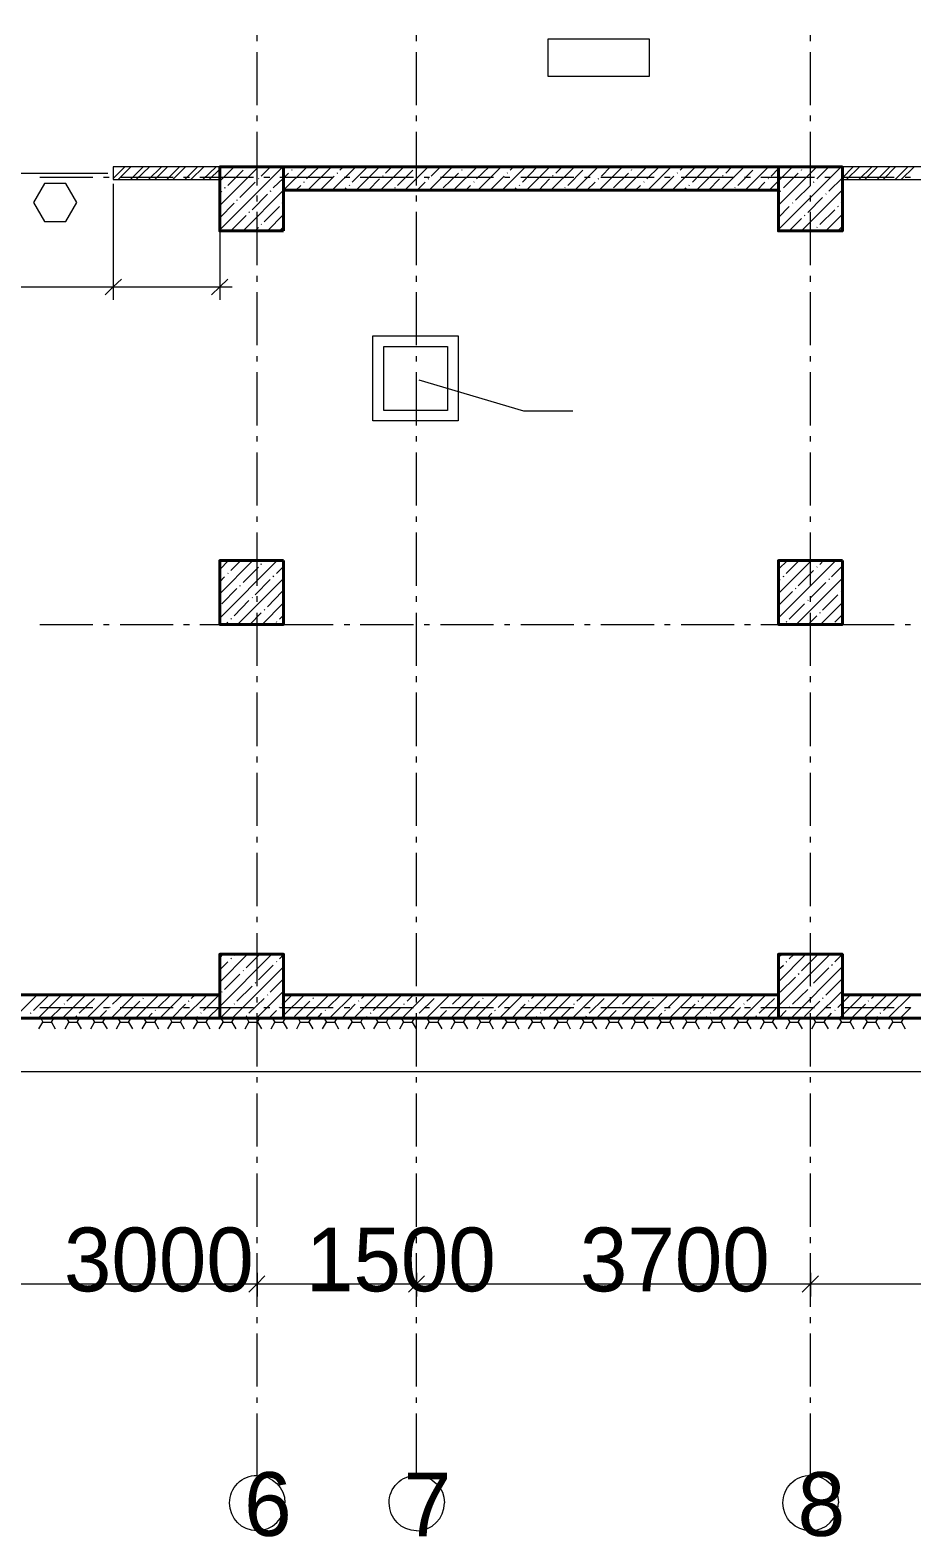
# Model space of a CAD drawing. Header units: millimetres. Extents: x -249154 to 415037, y -45458 to 354837.
# Drawn here: x -215240 to -206951, y -3469 to 10702 of the extents above; entities that cross this region are included whole.
import ezdxf

# ---------------------------------------------------------------- set-up
doc = ezdxf.new("R2010")
doc.units = ezdxf.units.MM

msp = doc.modelspace()

# ---------------------------------------------------------------- linework, layer by layer
at = {"lineweight": 9}
for points in [[(-191611, 25247), (-191611, 25650), (-195996, 25650), (-195996, 29132), (-230738, 29132), (-230738, 909), (-191611, 909), (-191611, 1308)], [(-213107, 10598), (-213107, 10653)], [(-211607, 10598), (-211607, 10653)], [(-207904, 10598), (-207904, 10653)], [(-213107, 9996), (-213107, 10496)], [(-211607, 9996), (-211607, 10496)], [(-207904, 9996), (-207904, 10496)], [(-213107, 9844), (-213107, 9899)], [(-211607, 9844), (-211607, 9899)], [(-207904, 9844), (-207904, 9899)], [(-213107, 9242), (-213107, 9746)], [(-211607, 9242), (-211607, 9746)], [(-207904, 9242), (-207904, 9746)], [(-215509, 9357), (-214509, 9357)], [(-214458, 9306), (-214348, 9416)], [(-214411, 9297), (-214293, 9416)], [(-214297, 9297), (-214178, 9416)], [(-214242, 9297), (-214119, 9416)], [(-214128, 9297), (-214005, 9416)], [(-214068, 9297), (-213950, 9416)], [(-213954, 9297), (-213835, 9416)], [(-213899, 9297), (-213780, 9416)], [(-213784, 9297), (-213666, 9416)], [(-213729, 9297), (-213607, 9416)], [(-213615, 9297), (-213492, 9416)], [(-213556, 9297), (-213458, 9395)], [(-213458, 9280), (-213323, 9416)], [(-213458, 9052), (-213094, 9416)], [(-213458, 8823), (-212865, 9416)], [(-213458, 9395), (-213437, 9416)], [(-213382, 9242), (-213238, 9386)], [(-213238, 8814), (-212857, 9196), (-212636, 9416)], [(-213208, 9416), (-213208, 9416)], [(-213068, 9327), (-212980, 9416)], [(-212954, 9217), (-212857, 9310), (-212810, 9357)], [(-212780, 9386), (-212776, 9391)], [(-212755, 9416), (-212751, 9416)], [(-212641, 9302), (-212522, 9416)], [(-212628, 9196), (-212408, 9416)], [(-212399, 9196), (-212179, 9416)], [(-212353, 9357), (-212348, 9361)], [(-212327, 9386), (-212293, 9416)], [(-212213, 9272), (-212069, 9416)], [(-212175, 9196), (-211954, 9416)], [(-211946, 9196), (-211726, 9416)], [(-211899, 9357), (-211840, 9416)], [(-211785, 9242), (-211641, 9386)], [(-211717, 9196), (-211497, 9416)], [(-211611, 9416), (-211611, 9416)], [(-211488, 9196), (-211268, 9416)], [(-211471, 9327), (-211382, 9416)], [(-211357, 9217), (-211213, 9357)], [(-211260, 9196), (-211039, 9416)], [(-211183, 9386), (-211179, 9391)], [(-211154, 9416), (-211154, 9416)], [(-211044, 9302), (-210925, 9416)], [(-211031, 9196), (-210811, 9416)], [(-210802, 9196), (-210582, 9416)], [(-210755, 9357), (-210751, 9361)], [(-210726, 9386), (-210696, 9416)], [(-210611, 9272), (-210472, 9416)], [(-210573, 9196), (-210353, 9416)], [(-210345, 9196), (-210124, 9416)], [(-210298, 9357), (-210239, 9416)], [(-210184, 9242), (-210044, 9386)], [(-210120, 9196), (-209900, 9416)], [(-210014, 9416), (-210014, 9416)], [(-209891, 9196), (-209671, 9416)], [(-209870, 9327), (-209785, 9416)], [(-209756, 9217), (-209616, 9357)], [(-209662, 9196), (-209442, 9416)], [(-209586, 9386), (-209582, 9391)], [(-209557, 9416), (-209557, 9416)], [(-209442, 9302), (-209328, 9416)], [(-209434, 9196), (-209213, 9416)], [(-209205, 9196), (-208985, 9416)], [(-209158, 9357), (-209154, 9361)], [(-209129, 9386), (-209099, 9416)], [(-209014, 9272), (-208875, 9416)], [(-208976, 9196), (-208756, 9416)], [(-208747, 9196), (-208527, 9416)], [(-208701, 9357), (-208642, 9416)], [(-208586, 9242), (-208447, 9386)], [(-208519, 9196), (-208298, 9416)], [(-208417, 9416), (-208413, 9416)], [(-208294, 9196), (-208205, 9285), (-208074, 9416)], [(-208273, 9327), (-208205, 9399), (-208188, 9416)], [(-208205, 9056), (-207845, 9416)], [(-208205, 8827), (-207616, 9416)], [(-208159, 9217), (-208019, 9357)], [(-207989, 9386), (-207985, 9391)], [(-207959, 9416), (-207959, 9416)], [(-207845, 9302), (-207731, 9416)], [(-207604, 9314), (-207502, 9416)], [(-207565, 9297), (-207443, 9416)], [(-207451, 9297), (-207328, 9416)], [(-207392, 9297), (-207273, 9416)], [(-207277, 9297), (-207159, 9416)], [(-207222, 9297), (-207104, 9416)], [(-207108, 9297), (-206989, 9416)], [(-207053, 9297), (-206930, 9416)], [(-215149, 9319), (-214649, 9319)], [(-214551, 9319), (-214496, 9319)], [(-214458, 9255), (-214458, 8289), (-214458, 8166)], [(-214394, 9319), (-213895, 9319)], [(-213797, 9319), (-213742, 9319)], [(-213645, 9319), (-213141, 9319)], [(-213412, 9217), (-213403, 9221)], [(-213268, 9128), (-213124, 9272)], [(-213094, 9302), (-213090, 9306)], [(-213043, 9319), (-212988, 9319)], [(-212891, 9319), (-212391, 9319)], [(-212742, 9196), (-212696, 9242)], [(-212666, 9272), (-212662, 9276)], [(-212514, 9196), (-212382, 9327)], [(-212289, 9319), (-212234, 9319)], [(-212285, 9196), (-212268, 9217)], [(-212238, 9242), (-212234, 9246)], [(-212136, 9319), (-211637, 9319)], [(-212060, 9196), (-211954, 9302)], [(-211925, 9327), (-211920, 9335)], [(-211810, 9217), (-211806, 9221)], [(-211603, 9196), (-211526, 9272)], [(-211535, 9319), (-211484, 9319)], [(-211497, 9302), (-211493, 9306)], [(-211382, 9319), (-210883, 9319)], [(-211145, 9196), (-211099, 9242)], [(-211069, 9272), (-211065, 9276)], [(-210916, 9196), (-210785, 9327)], [(-210781, 9319), (-210730, 9319)], [(-210688, 9196), (-210671, 9217)], [(-210641, 9242), (-210637, 9246)], [(-210628, 9319), (-210128, 9319)], [(-210459, 9196), (-210357, 9302)], [(-210328, 9327), (-210323, 9335)], [(-210213, 9217), (-210209, 9221)], [(-210027, 9319), (-209976, 9319)], [(-210006, 9196), (-209929, 9272)], [(-209900, 9302), (-209895, 9306)], [(-209874, 9319), (-209374, 9319)], [(-209548, 9196), (-209501, 9242)], [(-209472, 9272), (-209468, 9276)], [(-209319, 9196), (-209188, 9327)], [(-209277, 9319), (-209222, 9319)], [(-209120, 9319), (-208620, 9319)], [(-209091, 9196), (-209074, 9217)], [(-209044, 9242), (-209040, 9246)], [(-208862, 9196), (-208760, 9302)], [(-208730, 9327), (-208726, 9335)], [(-208616, 9217), (-208612, 9221)], [(-208523, 9319), (-208468, 9319)], [(-208404, 9196), (-208332, 9272)], [(-208370, 9319), (-207866, 9319)], [(-208303, 9302), (-208298, 9306)], [(-208044, 9102), (-207904, 9242)], [(-207875, 9272), (-207870, 9276)], [(-207769, 9319), (-207714, 9319)], [(-207731, 9187), (-207604, 9314)], [(-207616, 9319), (-207116, 9319)], [(-207015, 9319), (-206964, 9319)], [(-213458, 9166), (-213437, 9187)], [(-213458, 8937), (-213323, 9073)], [(-213297, 9102), (-213289, 9107)], [(-213153, 9013), (-213009, 9158)], [(-213107, 9090), (-213107, 9145)], [(-212984, 9187), (-212975, 9191)], [(-212869, 9073), (-212861, 9077)], [(-211607, 9090), (-211607, 9145)], [(-208188, 9187), (-208184, 9191)], [(-208074, 9073), (-208070, 9077)], [(-207989, 8814), (-207604, 9200)], [(-207930, 8988), (-207790, 9128)], [(-207904, 9090), (-207904, 9145)], [(-207760, 9158), (-207756, 9162)], [(-207616, 9073), (-207604, 9086)], [(-213352, 8814), (-213208, 8958)], [(-213183, 8988), (-213179, 8992)], [(-213107, 8492), (-213107, 8992)], [(-213039, 8899), (-212895, 9043)], [(-213009, 8814), (-212857, 8967)], [(-211607, 8492), (-211607, 8992)], [(-208205, 8941), (-208103, 9043)], [(-208103, 8814), (-207989, 8929)], [(-207959, 8958), (-207955, 8963)], [(-207904, 8492), (-207904, 8992)], [(-207815, 8874), (-207676, 9013)], [(-207760, 8814), (-207604, 8971)], [(-207646, 9043), (-207642, 9047)], [(-213458, 8814), (-213458, 8289), (-213458, 8166)], [(-213124, 8814), (-213094, 8844)], [(-213068, 8874), (-213064, 8878)], [(-212895, 8814), (-212857, 8853)], [(-207845, 8844), (-207841, 8848)], [(-207646, 8814), (-207604, 8857)], [(-213107, 8336), (-213107, 8391)], [(-211607, 8336), (-211607, 8391)], [(-207904, 8336), (-207904, 8391)], [(-215678, 8289), (-214458, 8289), (-213340, 8289)], [(-213107, 7738), (-213107, 8238)], [(-211607, 7738), (-211607, 8238)], [(-207904, 7738), (-207904, 8238)], [(-213107, 7586), (-213107, 7637)], [(-211607, 7586), (-211607, 7637)], [(-207904, 7586), (-207904, 7637)], [(-213107, 6984), (-213107, 7484)], [(-211607, 6984), (-211607, 7484)], [(-211586, 7412), (-210603, 7120), (-210137, 7120)], [(-207904, 6984), (-207904, 7484)], [(-213107, 6832), (-213107, 6883)], [(-211607, 6832), (-211607, 6883)], [(-207904, 6832), (-207904, 6883)], [(-213107, 6230), (-213107, 6730)], [(-211607, 6230), (-211607, 6730)], [(-207904, 6230), (-207904, 6730)], [(-213107, 6078), (-213107, 6129)], [(-211607, 6078), (-211607, 6129)], [(-207904, 6078), (-207904, 6129)], [(-213107, 5476), (-213107, 5976)], [(-211607, 5476), (-211607, 5976)], [(-207904, 5476), (-207904, 5976)], [(-213458, 5629), (-213374, 5713)], [(-213458, 5400), (-213145, 5713)], [(-213458, 5171), (-212916, 5713)], [(-213352, 5620), (-213259, 5713)], [(-213068, 5675), (-213064, 5684)], [(-213039, 5705), (-213030, 5713)], [(-208205, 5633), (-208120, 5713)], [(-208205, 5404), (-207896, 5713)], [(-208205, 5175), (-207667, 5713)], [(-208133, 5591), (-208010, 5713)], [(-207815, 5675), (-207782, 5713)], [(-213458, 5514), (-213412, 5561)], [(-213382, 5591), (-213378, 5595)], [(-213289, 5112), (-212857, 5544)], [(-213238, 5506), (-213094, 5650)], [(-213124, 5391), (-212984, 5535)], [(-212954, 5561), (-212950, 5569)], [(-212924, 5591), (-212857, 5658)], [(-208205, 5519), (-208188, 5535)], [(-208159, 5561), (-208154, 5569)], [(-208040, 5112), (-207604, 5548)], [(-208019, 5476), (-207875, 5620)], [(-207845, 5650), (-207841, 5654)], [(-207731, 5535), (-207726, 5540)], [(-207705, 5561), (-207604, 5663)], [(-213437, 5307), (-213297, 5451)], [(-213268, 5476), (-213263, 5480)], [(-213009, 5277), (-212869, 5421)], [(-208205, 5290), (-208074, 5421)], [(-208044, 5451), (-208040, 5455)], [(-207904, 5362), (-207760, 5506)], [(-207790, 5247), (-207646, 5391)], [(-207616, 5421), (-207612, 5425)], [(-213323, 5192), (-213183, 5336)], [(-213153, 5362), (-213149, 5366)], [(-213107, 5324), (-213107, 5379)], [(-213060, 5112), (-212857, 5315)], [(-213039, 5247), (-213035, 5252)], [(-211607, 5324), (-211607, 5379)], [(-208103, 5163), (-207959, 5307)], [(-207930, 5336), (-207926, 5341)], [(-207904, 5324), (-207904, 5379)], [(-207811, 5112), (-207604, 5319)], [(-215149, 5112), (-214649, 5112)], [(-214551, 5112), (-214496, 5112)], [(-214394, 5112), (-213895, 5112)], [(-213797, 5112), (-213742, 5112)], [(-213645, 5112), (-213141, 5112)], [(-213403, 5112), (-213382, 5133)], [(-213352, 5163), (-213348, 5167)], [(-213174, 5112), (-213068, 5222)], [(-213107, 4722), (-213107, 5222)], [(-213043, 5112), (-212988, 5112)], [(-212924, 5133), (-212920, 5141)], [(-212895, 5163), (-212857, 5201)], [(-212891, 5112), (-212391, 5112)], [(-212289, 5112), (-212234, 5112)], [(-212136, 5112), (-211637, 5112)], [(-211607, 4722), (-211607, 5222)], [(-211535, 5112), (-211484, 5112)], [(-211382, 5112), (-210883, 5112)], [(-210781, 5112), (-210730, 5112)], [(-210628, 5112), (-210128, 5112)], [(-210027, 5112), (-209976, 5112)], [(-209874, 5112), (-209374, 5112)], [(-209277, 5112), (-209222, 5112)], [(-209120, 5112), (-208620, 5112)], [(-208523, 5112), (-208468, 5112)], [(-208370, 5112), (-207866, 5112)], [(-208133, 5133), (-208125, 5141)], [(-207926, 5112), (-207845, 5192)], [(-207904, 4722), (-207904, 5222)], [(-207815, 5222), (-207811, 5226)], [(-207769, 5112), (-207714, 5112)], [(-207676, 5133), (-207604, 5205)], [(-207616, 5112), (-207116, 5112)], [(-207015, 5112), (-206964, 5112)], [(-213107, 4570), (-213107, 4625)], [(-211607, 4570), (-211607, 4625)], [(-207904, 4570), (-207904, 4625)], [(-213107, 3968), (-213107, 4472)], [(-211607, 3968), (-211607, 4472)], [(-207904, 3968), (-207904, 4472)], [(-213107, 3815), (-213107, 3871)], [(-211607, 3815), (-211607, 3871)], [(-207904, 3815), (-207904, 3871)], [(-213107, 3218), (-213107, 3718)], [(-211607, 3218), (-211607, 3718)], [(-207904, 3218), (-207904, 3718)], [(-213107, 3061), (-213107, 3116)], [(-211607, 3061), (-211607, 3116)], [(-207904, 3061), (-207904, 3116)], [(-213107, 2464), (-213107, 2964)], [(-211607, 2464), (-211607, 2964)], [(-207904, 2464), (-207904, 2964)], [(-213107, 2312), (-213107, 2362)], [(-211607, 2312), (-211607, 2362)], [(-207904, 2312), (-207904, 2362)], [(-213107, 1710), (-213107, 2210)], [(-211607, 1710), (-211607, 2210)], [(-207904, 1710), (-207904, 2210)], [(-213568, 1409), (-213458, 1519), (-212967, 2011)], [(-213458, 1977), (-213424, 2011)], [(-213458, 1748), (-213196, 2011)], [(-213323, 1998), (-213310, 2011)], [(-213208, 1884), (-213081, 2011)], [(-212895, 1968), (-212857, 2007)], [(-208315, 1409), (-208205, 1524), (-207718, 2011)], [(-208205, 1981), (-208171, 2011)], [(-208205, 1752), (-207947, 2011)], [(-208103, 1968), (-208057, 2011)], [(-207989, 1854), (-207845, 1998)], [(-207676, 1939), (-207604, 2011)], [(-213458, 1863), (-213382, 1939)], [(-213352, 1968), (-213348, 1973)], [(-213340, 1409), (-212857, 1892)], [(-213238, 1854), (-213234, 1858)], [(-213094, 1769), (-212954, 1909)], [(-212924, 1939), (-212920, 1943)], [(-208205, 1867), (-208159, 1909)], [(-208133, 1939), (-208125, 1943)], [(-208087, 1409), (-207604, 1896)], [(-207875, 1740), (-207731, 1884)], [(-207705, 1909), (-207697, 1913)], [(-213412, 1680), (-213268, 1824)], [(-213297, 1570), (-213153, 1710)], [(-213124, 1740), (-213119, 1744)], [(-212984, 1655), (-212857, 1778)], [(-208188, 1655), (-208044, 1795)], [(-208019, 1824), (-208010, 1829)], [(-207904, 1710), (-207900, 1714)], [(-207760, 1625), (-207616, 1769)], [(-215394, 1409), (-215174, 1630)], [(-215208, 1481), (-215064, 1625)], [(-215165, 1409), (-214945, 1630)], [(-214937, 1409), (-214716, 1630)], [(-214894, 1570), (-214831, 1630)], [(-214780, 1456), (-214636, 1596)], [(-214708, 1409), (-214488, 1630)], [(-214606, 1625), (-214602, 1630)], [(-214479, 1409), (-214259, 1630)], [(-214466, 1541), (-214373, 1630)], [(-214352, 1426), (-214208, 1570)], [(-214250, 1409), (-214030, 1630)], [(-214178, 1596), (-214174, 1600)], [(-214153, 1625), (-214145, 1630)], [(-214039, 1511), (-213916, 1630)], [(-214022, 1409), (-213801, 1630)], [(-213797, 1409), (-213577, 1630)], [(-213751, 1570), (-213746, 1574)], [(-213725, 1596), (-213687, 1630)], [(-213611, 1481), (-213467, 1625)], [(-213437, 1655), (-213433, 1659)], [(-213183, 1456), (-213039, 1596)], [(-213111, 1409), (-212857, 1663)], [(-213107, 1558), (-213107, 1608)], [(-213009, 1625), (-213005, 1630)], [(-212882, 1409), (-212857, 1435), (-212662, 1630)], [(-212869, 1541), (-212857, 1549), (-212776, 1630)], [(-212755, 1426), (-212611, 1570)], [(-212653, 1409), (-212433, 1630)], [(-212581, 1596), (-212577, 1600)], [(-212552, 1625), (-212547, 1630)], [(-212442, 1511), (-212319, 1630)], [(-212425, 1409), (-212204, 1630)], [(-212196, 1409), (-211976, 1630)], [(-212153, 1570), (-212149, 1574)], [(-212124, 1596), (-212090, 1630)], [(-212014, 1481), (-211870, 1625)], [(-211967, 1409), (-211747, 1630)], [(-211743, 1409), (-211522, 1630)], [(-211696, 1570), (-211637, 1630)], [(-211607, 1558), (-211607, 1608)], [(-211582, 1456), (-211442, 1596)], [(-211514, 1409), (-211293, 1630)], [(-211412, 1625), (-211408, 1630)], [(-211285, 1409), (-211065, 1630)], [(-211268, 1541), (-211179, 1630)], [(-211154, 1426), (-211014, 1570)], [(-211056, 1409), (-210836, 1630)], [(-210984, 1596), (-210980, 1600)], [(-210955, 1625), (-210950, 1630)], [(-210840, 1511), (-210722, 1630)], [(-210827, 1409), (-210607, 1630)], [(-210599, 1409), (-210378, 1630)], [(-210556, 1570), (-210552, 1574)], [(-210527, 1596), (-210493, 1630)], [(-210412, 1481), (-210272, 1625)], [(-210370, 1409), (-210150, 1630)], [(-210141, 1409), (-209921, 1630)], [(-210099, 1570), (-210035, 1630)], [(-209984, 1456), (-209845, 1596)], [(-209917, 1409), (-209696, 1630)], [(-209815, 1625), (-209811, 1630)], [(-209688, 1409), (-209468, 1630)], [(-209671, 1541), (-209582, 1630)], [(-209557, 1426), (-209417, 1570)], [(-209459, 1409), (-209239, 1630)], [(-209387, 1596), (-209383, 1600)], [(-209357, 1625), (-209353, 1630)], [(-209243, 1511), (-209124, 1630)], [(-209230, 1409), (-209010, 1630)], [(-209002, 1409), (-208781, 1630)], [(-208959, 1570), (-208955, 1574)], [(-208930, 1596), (-208896, 1630)], [(-208815, 1481), (-208671, 1625)], [(-208773, 1409), (-208553, 1630)], [(-208544, 1409), (-208324, 1630)], [(-208502, 1570), (-208438, 1630)], [(-208387, 1456), (-208243, 1596)], [(-208218, 1625), (-208214, 1630)], [(-208074, 1541), (-207930, 1680)], [(-207959, 1426), (-207815, 1570)], [(-207904, 1558), (-207904, 1608)], [(-207862, 1409), (-207604, 1668)], [(-207790, 1596), (-207786, 1600)], [(-207646, 1511), (-207604, 1553), (-207527, 1630)], [(-207633, 1409), (-207604, 1439), (-207413, 1630)], [(-207404, 1409), (-207184, 1630)], [(-207362, 1570), (-207358, 1574)], [(-207332, 1596), (-207299, 1630)], [(-207218, 1481), (-207074, 1625)], [(-207176, 1409), (-206955, 1630)], [(-215237, 1456), (-215229, 1460)], [(-215149, 1511), (-214649, 1511)], [(-215051, 1409), (-214949, 1511)], [(-214920, 1541), (-214916, 1545)], [(-214810, 1426), (-214801, 1430)], [(-214594, 1409), (-214522, 1481)], [(-214551, 1511), (-214496, 1511)], [(-214492, 1511), (-214488, 1515)], [(-214394, 1511), (-213895, 1511)], [(-214136, 1409), (-214094, 1456)], [(-214064, 1481), (-214060, 1486)], [(-213907, 1409), (-213780, 1541)], [(-213797, 1511), (-213742, 1511)], [(-213683, 1409), (-213666, 1426)], [(-213645, 1511), (-213141, 1511)], [(-213636, 1456), (-213632, 1460)], [(-213454, 1409), (-213352, 1511)], [(-213323, 1541), (-213318, 1545)], [(-213208, 1426), (-213204, 1430)], [(-213107, 956), (-213107, 1456)], [(-213043, 1511), (-212988, 1511)], [(-212996, 1409), (-212924, 1481)], [(-212895, 1511), (-212891, 1515)], [(-212891, 1511), (-212391, 1511)], [(-212539, 1409), (-212497, 1456)], [(-212467, 1481), (-212463, 1486)], [(-212310, 1409), (-212183, 1541)], [(-212289, 1511), (-212234, 1511)], [(-212136, 1511), (-211637, 1511)], [(-212081, 1409), (-212069, 1426)], [(-212039, 1456), (-212035, 1460)], [(-211857, 1409), (-211755, 1511)], [(-211726, 1541), (-211721, 1545)], [(-211611, 1426), (-211607, 1430)], [(-211607, 956), (-211607, 1456)], [(-211535, 1511), (-211484, 1511)], [(-211399, 1409), (-211327, 1481)], [(-211382, 1511), (-210883, 1511)], [(-211298, 1511), (-211293, 1515)], [(-210942, 1409), (-210899, 1456)], [(-210870, 1481), (-210866, 1486)], [(-210781, 1511), (-210730, 1511)], [(-210713, 1409), (-210586, 1541)], [(-210628, 1511), (-210128, 1511)], [(-210484, 1409), (-210472, 1426)], [(-210442, 1456), (-210438, 1460)], [(-210256, 1409), (-210158, 1511)], [(-210128, 1541), (-210124, 1545)], [(-210027, 1511), (-209976, 1511)], [(-210014, 1426), (-210010, 1430)], [(-209874, 1511), (-209374, 1511)], [(-209802, 1409), (-209730, 1481)], [(-209701, 1511), (-209696, 1515)], [(-209345, 1409), (-209302, 1456)], [(-209277, 1511), (-209222, 1511)], [(-209273, 1481), (-209268, 1486)], [(-209120, 1511), (-208620, 1511)], [(-209116, 1409), (-208989, 1541)], [(-208887, 1409), (-208875, 1426)], [(-208845, 1456), (-208841, 1460)], [(-208658, 1409), (-208561, 1511)], [(-208531, 1541), (-208527, 1545)], [(-208523, 1511), (-208468, 1511)], [(-208417, 1426), (-208413, 1430)], [(-208370, 1511), (-207866, 1511)], [(-208201, 1409), (-208133, 1481)], [(-208103, 1511), (-208099, 1515)], [(-207904, 956), (-207904, 1456)], [(-207769, 1511), (-207714, 1511)], [(-207748, 1409), (-207705, 1456)], [(-207676, 1481), (-207671, 1486)], [(-207616, 1511), (-207116, 1511)], [(-207519, 1409), (-207388, 1541)], [(-207290, 1409), (-207273, 1426)], [(-207248, 1456), (-207244, 1460)], [(-207061, 1409), (-206960, 1511)], [(-207015, 1511), (-206964, 1511)], [(-215157, 1308), (-215119, 1371)], [(-215140, 1409), (-215119, 1371), (-215038, 1371), (-215004, 1308)], [(-215038, 1371), (-215017, 1409)], [(-214911, 1308), (-214877, 1371)], [(-214899, 1409), (-214877, 1371), (-214797, 1371), (-214759, 1308)], [(-214797, 1371), (-214776, 1409)], [(-214670, 1308), (-214636, 1371)], [(-214657, 1409), (-214636, 1371), (-214555, 1371), (-214517, 1308)], [(-214555, 1371), (-214534, 1409)], [(-214428, 1308), (-214394, 1371)], [(-214416, 1409), (-214394, 1371), (-214314, 1371), (-214276, 1308)], [(-214314, 1371), (-214289, 1409)], [(-214187, 1308), (-214149, 1371)], [(-214174, 1409), (-214149, 1371), (-214068, 1371), (-214034, 1308)], [(-214068, 1371), (-214047, 1409)], [(-213945, 1308), (-213907, 1371)], [(-213928, 1409), (-213907, 1371), (-213827, 1371), (-213793, 1308)], [(-213827, 1371), (-213806, 1409)], [(-213704, 1308), (-213666, 1371)], [(-213687, 1409), (-213666, 1371), (-213585, 1371), (-213551, 1308)], [(-213585, 1371), (-213564, 1409)], [(-213462, 1308), (-213424, 1371)], [(-213446, 1409), (-213424, 1371), (-213344, 1371), (-213306, 1308)], [(-213344, 1371), (-213323, 1409)], [(-213217, 1308), (-213183, 1371)], [(-213204, 1409), (-213183, 1371), (-213102, 1371), (-213064, 1308)], [(-213102, 1371), (-213081, 1409)], [(-212975, 1308), (-212941, 1371)], [(-212963, 1409), (-212941, 1371), (-212861, 1371), (-212823, 1308)], [(-212861, 1371), (-212840, 1409)], [(-212734, 1308), (-212700, 1371)], [(-212721, 1409), (-212700, 1371), (-212619, 1371), (-212581, 1308)], [(-212619, 1371), (-212594, 1409)], [(-212492, 1308), (-212454, 1371)], [(-212480, 1409), (-212454, 1371), (-212374, 1371), (-212340, 1308)], [(-212374, 1371), (-212353, 1409)], [(-212251, 1308), (-212213, 1371)], [(-212234, 1409), (-212213, 1371), (-212132, 1371), (-212098, 1308)], [(-212132, 1371), (-212111, 1409)], [(-212009, 1308), (-211971, 1371)], [(-211992, 1409), (-211971, 1371), (-211891, 1371), (-211857, 1308)], [(-211891, 1371), (-211870, 1409)], [(-211764, 1308), (-211730, 1371)], [(-211751, 1409), (-211730, 1371), (-211649, 1371), (-211611, 1308)], [(-211649, 1371), (-211628, 1409)], [(-211522, 1308), (-211488, 1371)], [(-211510, 1409), (-211488, 1371), (-211408, 1371), (-211370, 1308)], [(-211408, 1371), (-211387, 1409)], [(-211281, 1308), (-211247, 1371)], [(-211268, 1409), (-211247, 1371), (-211166, 1371), (-211128, 1308)], [(-211166, 1371), (-211141, 1409)], [(-211039, 1308), (-211005, 1371)], [(-211027, 1409), (-211005, 1371), (-210921, 1371), (-210887, 1308)], [(-210921, 1371), (-210899, 1409)], [(-210798, 1308), (-210760, 1371)], [(-210785, 1409), (-210760, 1371), (-210679, 1371), (-210645, 1308)], [(-210679, 1371), (-210658, 1409)], [(-210556, 1308), (-210518, 1371)], [(-210539, 1409), (-210518, 1371), (-210438, 1371), (-210404, 1308)], [(-210438, 1371), (-210417, 1409)], [(-210315, 1308), (-210277, 1371)], [(-210298, 1409), (-210277, 1371), (-210196, 1371), (-210162, 1308)], [(-210196, 1371), (-210175, 1409)], [(-210069, 1308), (-210035, 1371)], [(-210056, 1409), (-210035, 1371), (-209955, 1371), (-209917, 1308)], [(-209955, 1371), (-209934, 1409)], [(-209828, 1308), (-209794, 1371)], [(-209815, 1409), (-209794, 1371), (-209713, 1371), (-209675, 1308)], [(-209713, 1371), (-209692, 1409)], [(-209586, 1308), (-209552, 1371)], [(-209574, 1409), (-209552, 1371), (-209472, 1371), (-209434, 1308)], [(-209472, 1371), (-209446, 1409)], [(-209345, 1308), (-209307, 1371)], [(-209332, 1409), (-209307, 1371), (-209226, 1371), (-209192, 1308)], [(-209226, 1371), (-209205, 1409)], [(-209103, 1308), (-209065, 1371)], [(-209086, 1409), (-209065, 1371), (-208985, 1371), (-208951, 1308)], [(-208985, 1371), (-208963, 1409)], [(-208862, 1308), (-208824, 1371)], [(-208845, 1409), (-208824, 1371), (-208743, 1371), (-208709, 1308)], [(-208743, 1371), (-208722, 1409)], [(-208620, 1308), (-208582, 1371)], [(-208603, 1409), (-208582, 1371), (-208502, 1371), (-208464, 1308)], [(-208502, 1371), (-208481, 1409)], [(-208375, 1308), (-208341, 1371)], [(-208362, 1409), (-208341, 1371), (-208260, 1371), (-208222, 1308)], [(-208260, 1371), (-208239, 1409)], [(-208133, 1308), (-208099, 1371)], [(-208120, 1409), (-208099, 1371), (-208019, 1371), (-207981, 1308)], [(-208019, 1371), (-207998, 1409)], [(-207892, 1308), (-207858, 1371)], [(-207879, 1409), (-207858, 1371), (-207777, 1371), (-207739, 1308)], [(-207777, 1371), (-207752, 1409)], [(-207650, 1308), (-207612, 1371)], [(-207637, 1409), (-207612, 1371), (-207532, 1371), (-207498, 1308)], [(-207532, 1371), (-207510, 1409)], [(-207409, 1308), (-207371, 1371)], [(-207392, 1409), (-207371, 1371), (-207290, 1371), (-207256, 1308)], [(-207290, 1371), (-207269, 1409)], [(-207167, 1308), (-207129, 1371)], [(-207150, 1409), (-207129, 1371), (-207049, 1371), (-207015, 1308)], [(-207049, 1371), (-207027, 1409)], [(-213107, 803), (-213107, 854)], [(-211607, 803), (-211607, 854)], [(-207904, 803), (-207904, 854)], [(-213107, 202), (-213107, 702)], [(-211607, 202), (-211607, 702)], [(-207904, 202), (-207904, 702)], [(-213107, 49), (-213107, 104)], [(-211607, 49), (-211607, 104)], [(-207904, 49), (-207904, 104)], [(-213107, -552), (-213107, -52)], [(-211607, -552), (-211607, -52)], [(-207904, -552), (-207904, -52)], [(-213107, -705), (-213107, -650)], [(-211607, -705), (-211607, -650)], [(-207904, -705), (-207904, -650)], [(-213107, -1306), (-213107, -802)], [(-211607, -1306), (-211607, -802)], [(-207904, -1306), (-207904, -802)], [(-213107, -984), (-213107, -1090), (-213107, -1209)], [(-211607, -984), (-211607, -1090), (-211607, -1209)], [(-207904, -984), (-207904, -1090), (-207904, -1209)], [(-230141, -1090), (-226417, -1090), (-222113, -1090), (-217610, -1090), (-216110, -1090), (-213107, -1090), (-211607, -1090), (-207904, -1090), (-204202, -1090), (-200499, -1090), (-196797, -1090), (-191794, -1090), (-191340, -1090), (-187739, -1090), (-186939, -1090), (-182435, -1090), (-181635, -1090), (-177932, -1090), (-175632, -1090), (-173429, -1090), (-169629, -1090)], [(-213107, -1459), (-213107, -1404)], [(-211607, -1459), (-211607, -1404)], [(-207904, -1459), (-207904, -1404)], [(-213107, -2056), (-213107, -1556)], [(-211607, -2056), (-211607, -1556)], [(-207904, -2056), (-207904, -1556)], [(-213107, -2209), (-213107, -2158)], [(-211607, -2209), (-211607, -2158)], [(-207904, -2209), (-207904, -2158)]]:
    msp.add_lwpolyline(points, dxfattribs=at)
for points in [[(-210370, 10619), (-209421, 10619), (-209421, 10267), (-210370, 10267)], [(-214458, 9297), (-213458, 9297), (-213458, 9416), (-214458, 9416)], [(-207604, 9297), (-204553, 9297), (-204553, 9416), (-207604, 9416)], [(-215106, 9259), (-215208, 9081), (-215106, 8903), (-214903, 8903), (-214801, 9081), (-214903, 9259)], [(-211217, 7027), (-212018, 7027), (-212018, 7827), (-211217, 7827)], [(-211315, 7124), (-211916, 7124), (-211916, 7726), (-211315, 7726)]]:
    msp.add_lwpolyline(points, close=True, dxfattribs=at)
at = {"lineweight": 40}
for points in [[(-212857, 8814), (-212857, 9416), (-213458, 9416), (-213458, 8814)], [(-208205, 9416), (-212857, 9416), (-212857, 9196), (-208205, 9196)], [(-207604, 9416), (-208205, 9416), (-208205, 8814), (-207604, 8814)], [(-212857, 5713), (-213458, 5713), (-213458, 5112), (-212857, 5112)], [(-207604, 5713), (-208205, 5713), (-208205, 5112), (-207604, 5112)], [(-212857, 1409), (-212857, 2011), (-213458, 2011), (-213458, 1409)], [(-207604, 1409), (-207604, 2011), (-208205, 2011), (-208205, 1409)], [(-217360, 1409), (-213458, 1409), (-213458, 1630), (-217360, 1630)], [(-212857, 1409), (-208205, 1409), (-208205, 1630), (-212857, 1630)], [(-207604, 1409), (-204553, 1409), (-204553, 1630), (-207604, 1630)]]:
    msp.add_lwpolyline(points, close=True, dxfattribs=at)
at = {"lineweight": 18}
for points in [[(-214382, 8361), (-214458, 8289), (-214534, 8213)], [(-213382, 8361), (-213458, 8289), (-213534, 8213)], [(-213035, -1014), (-213107, -1090), (-213183, -1166)], [(-211531, -1014), (-211607, -1090), (-211683, -1166)], [(-207828, -1014), (-207904, -1090), (-207981, -1166)]]:
    msp.add_lwpolyline(points, dxfattribs=at)
at = {"lineweight": 9}
for points in [[(-213365, -3149, -0.418033), (-213107, -2891), (-213107, -2310)], [(-211865, -3149, -0.418033), (-211607, -2891), (-211607, -2310)], [(-208163, -3149, -0.418033), (-207904, -2891), (-207904, -2310)]]:
    msp.add_lwpolyline(points, format="xyb", dxfattribs=at)
for centre in [(-213108, -3148), (-211608, -3148), (-207906, -3148)]:
    msp.add_arc(centre, 264, 270.2862, 359.7138, dxfattribs=at)
for points in [[(-213107, -2891), (-212963, -2891), (-212844, -3005), (-212844, -3149)], [(-211607, -2891), (-211463, -2891), (-211344, -3005), (-211344, -3149)], [(-207904, -2891), (-207760, -2891), (-207642, -3005), (-207642, -3149)], [(-213107, -3412), (-213251, -3412), (-213365, -3293), (-213365, -3149)], [(-211607, -3412), (-211751, -3412), (-211865, -3293), (-211865, -3149)], [(-207904, -3412), (-208048, -3412), (-208163, -3293), (-208163, -3149)]]:
    msp.add_open_spline(points, degree=3, dxfattribs=at)

# ---------------------------------------------------------------- texts
at = {"char_height": 600, "attachment_point": 4, "style": ''}
for s, insert in [('3000', (-214922, -864)), ('1500', (-212647, -864)), ('3700', (-210072, -864)), ('6', (-213228, -3164)), ('7', (-211728, -3164)), ('8', (-208025, -3164))]:
    msp.add_mtext(s, dxfattribs=dict(at, insert=insert))

doc.saveas('drawing.dxf')
